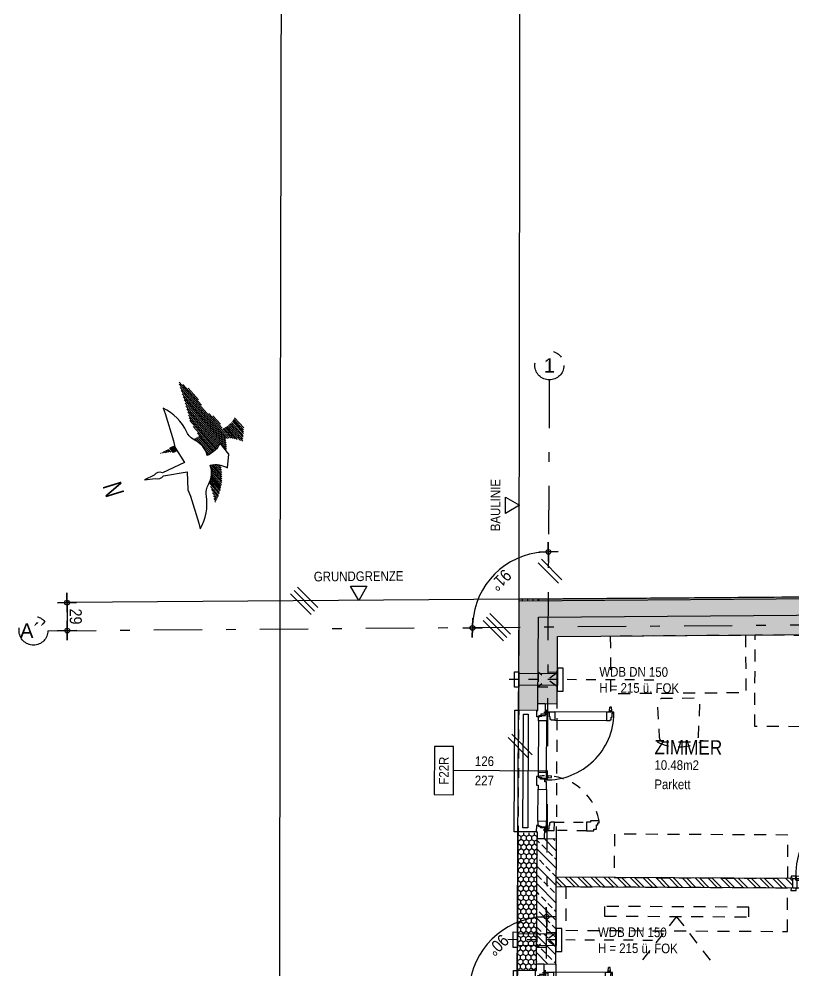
# Model space of a CAD drawing. Header units: millimetres. Extents: x 2821 to 2886, y 1688 to 1792.
# Drawn here: x 2821.52 to 2829.56, y 1757.99 to 1767.86 of the extents above; entities that cross this region are included whole.
import ezdxf
from ezdxf.enums import TextEntityAlignment as Align

# ---------------------------------------------------------------- set-up
doc = ezdxf.new("R2010")
doc.units = ezdxf.units.MM
doc.linetypes.add('HIDDEN2', pattern=[0.1875, 0.125, -0.0625])
doc.linetypes.add('STRICHPUNKT', pattern=[1, 0.5, -0.25, 0, -0.25])
doc.layers.add('00_HLP---------M0', color=6, linetype='Continuous', plot=False)
doc.layers.add('07_MOB-G00-L04-M0', color=6, linetype='HIDDEN2', plot=False)
for name, color, linetype in [('01-TXT---------M0', 1, 'Continuous'), ('01-TXT---------PP', 1, 'Continuous'), ('01-TXT-G00-L04-M0', 1, 'Continuous'), ('02-ANS-G00-L04-M0', 8, 'Continuous'), ('02-AXO-G00-L04-M0', 8, 'STRICHPUNKT'), ('02-DIM-G00-L04-ACHSEN', 8, 'Continuous'), ('02-DIM-G00-L04-BEHÖRDE', 20, 'Continuous'), ('02-DIM-G00-L04-ROHBAU', 8, 'Continuous'), ('02-FIL-G00-L04-LILA', 223, 'Continuous'), ('02-FIL-G00-L04-ORANGE', 40, 'Continuous'), ('02-FIL-G00-L04-STB', 8, 'Continuous'), ('02-HID---------M0', 8, 'HIDDEN2'), ('02-HID-G00-L04-M0', 8, 'HIDDEN2'), ('02-TWA---------M0', 4, 'Continuous'), ('02-TWA-G00-L04-M0', 4, 'Continuous'), ('02-TWB-G00-L04-M0', 5, 'Continuous'), ('02-WDA---------M0', 8, 'Continuous'), ('02-WDA-G00-L04-M0', 8, 'Continuous'), ('02-ZWA---------M0', 2, 'Continuous'), ('02-ZWA-G00-L04-M0', 2, 'Continuous'), ('04-HLP---------M0', 8, 'HIDDEN2'), ('04-STO---------M0', 1, 'Continuous'), ('04-SYM---------EP', 8, 'Continuous'), ('04-SYM-G00-L04-EP', 8, 'Continuous'), ('04-TXT---------EP', 8, 'Continuous'), ('04-TXT-G00-L04-M0', 8, 'Continuous'), ('04-TXT-G00-L04-POS', 8, 'Continuous'), ('05-STO--------M0', 1, 'Continuous'), ('05-SYM---------M0', 8, 'Continuous'), ('05-SYM--------M0', 8, 'Continuous'), ('05-SYM-G00-L04-M0', 8, 'Continuous'), ('05-TXT---------PP', 8, 'Continuous'), ('07-SAN---------M0', 8, 'Continuous'), ('07-SAN-G00-L04-M0', 8, 'Continuous'), ('09-SYM-G00-L04-GEHSTEIG', 8, 'Continuous'), ('09-VER-G00-L04-GRUNDSTÜCKSGRENZE', 161, 'Continuous')]:
    doc.layers.add(name, color=color, linetype=linetype)
doc.styles.add('ARIAL', font='arial.ttf', dxfattribs={"width": 0.85})
doc.styles.add('NORM7', font='norm.shx', dxfattribs={"width": 0.65})
doc.styles.get("Standard").update_dxf_attribs({"font": 'arial.ttf'})
doc.dimstyles.new('pp chromy&schneider', dxfattribs={"dimscale": 0.005, "dimtxt": 25, "dimasz": 10, "dimexe": 0, "dimexo": 0, "dimgap": 5, "dimtad": 1, "dimdec": 1, "dimlfac": 100, "dimrnd": 0.1, "dimzin": 9, "dimdsep": 46, "dimtxsty": 'ARIAL', "dimblk": 'c&s kote', "dimcen": 0, "dimse1": 1, "dimse2": 1, "dimclrd": 8, "dimclrt": 8, "dimadec": 0, "dimazin": 0, "dimtfac": 0.75, "dimtdec": 1, "dimtix": 1, "dimtmove": 2, "dimatfit": 0, "dimldrblk": 'NONE', "dimfxl": 1, "dimtolj": 1, "dimlwd": -1, "dimarcsym": 0})
pattern_1 = [(89.70755, (2799.24015, 1705.959677), (-0.027252854, 0.047764726), [0.03175, -0.0635]), (209.70755, (2799.24015, 1705.959677), (-0.027739039, -0.047484027), [0.03175, -0.0635]), (149.70755, (2799.24015, 1705.959677), (-0.054991893, 0.000280699), [-0.0635, 0.03175])]
pattern_2 = [(134.70755, (2799.24015, 1705.95968), (-0.09025976, -0.08934302), []), (134.70755, (2799.24061, 1706.04948), (-0.09025976, -0.08934302), [0.0635, -0.03175])]

# ---------------------------------------------------------------- blocks, each defined once
blk = doc.blocks.new('01-SQM')
at = {"layer": '01-TXT---------M0', "color": 1, "style": 'ARIAL', "width": 0.85}
blk.add_attdef('ROOM', (0, 0), '', height=0.15, dxfattribs=at)
blk.add_attdef('AREA', text='', height=0.1, dxfattribs=at).set_placement((0, -0.06), align=Align.TOP_LEFT)
at = {"layer": '01-TXT---------PP', "color": 1, "style": 'ARIAL', "width": 0.85}
blk.add_attdef('NR', text='', height=0.15, dxfattribs=at).set_placement((-0.1173, 0), align=Align.RIGHT)
blk.add_attdef('FLOOR', text='', height=0.1, dxfattribs=at).set_placement((0, -0.26), align=Align.TOP_LEFT)
blk = doc.blocks.new('TÜR-80_10er-WAND')
at = {"layer": '00_HLP---------M0'}
blk.add_lwpolyline([(0.4115, -0.025), (-0.4115, -0.025), (-0.4115, -0.025), (-0.4115, 0.017), (0.4115, 0.017)], close=True, dxfattribs=at)
for points in [[(0.4, 0.017), (-0.4, 0.017)], [(-0.375, 0.017), (-0.375, 0.027), (-0.32, 0.027), (-0.32, 0.017)], [(-0.3575, 0.027), (-0.3575, 0.083), (-0.2225, 0.083)], [(-0.3375, 0.027), (-0.3375, 0.063), (-0.2225, 0.063)], [(-0.2225, 0.063), (-0.2225, 0.083)], [(-0.375, -0.025), (-0.375, -0.035), (-0.32, -0.035), (-0.32, -0.025)], [(-0.3575, -0.035), (-0.3575, -0.091), (-0.2225, -0.091)], [(-0.3375, -0.035), (-0.3375, -0.071), (-0.2225, -0.071)], [(-0.2225, -0.071), (-0.2225, -0.091)]]:
    blk.add_lwpolyline(points, dxfattribs=at)
at = {"layer": '02-HID---------M0', "ltscale": 0.5}
for points in [[(0.445, 0.1), (-0.445, 0.1)], [(-0.445, 0), (0.445, 0)]]:
    blk.add_lwpolyline(points, dxfattribs=at)
at = {"layer": '02-ZWA---------M0'}
for points in [[(-0.445, 0.1), (-0.445, 0)], [(0.445, 0.1), (0.445, 0)]]:
    blk.add_lwpolyline(points, dxfattribs=at)
at = {"layer": '05-STO--------M0'}
for points in [[(-0.465, 0.1), (-0.465, 0.125), (-0.41, 0.125), (-0.41, 0.1), (-0.4, 0.1), (-0.4, 0.017), (-0.415, 0.017), (-0.415, -0.025), (-0.465, -0.025), (-0.465, 0)], [(0.465, 0.1), (0.465, 0.125), (0.41, 0.125), (0.41, 0.1), (0.4, 0.1), (0.4, 0.017), (0.415, 0.017), (0.415, -0.025), (0.465, -0.025), (0.465, 0)]]:
    blk.add_lwpolyline(points, dxfattribs=at)
at = {"layer": '05-SYM---------M0'}
for points in [[(0.352, -0.8085), (0.296, -0.8085), (0.296, -0.6735)], [(0.316, -0.6735), (0.296, -0.6735)], [(0.352, -0.7885), (0.316, -0.7885), (0.316, -0.6735)], [(0.414, -0.8085), (0.47, -0.8085), (0.47, -0.6735)], [(0.414, -0.7885), (0.45, -0.7885), (0.45, -0.6735)], [(0.45, -0.6735), (0.47, -0.6735)], [(0.362, -0.826), (0.352, -0.826), (0.352, -0.771), (0.362, -0.771)], [(0.404, -0.826), (0.414, -0.826), (0.414, -0.771), (0.404, -0.771)]]:
    blk.add_lwpolyline(points, dxfattribs=at)
at = {"layer": '05-SYM--------M0'}
blk.add_lwpolyline([(0.404, -0.0395), (0.404, -0.8625), (0.404, -0.8625), (0.362, -0.8625), (0.362, -0.0395)], close=True, dxfattribs=at)
for points in [[(0.41, -0.036), (0.42, -0.036)], [(0.415, -0.031), (0.415, -0.041)]]:
    blk.add_lwpolyline(points, dxfattribs=at)
blk.add_circle((0.415, -0.036), 0.01, dxfattribs=at)
blk.add_arc((0.415, -0.036), 0.8282, 176.33088, 266.33088, dxfattribs=at)
blk = doc.blocks.new('FENSTER_140')
at = {"layer": '02-WDA---------M0'}
for points in [[(0.07, -0.2), (0.07, -0.4)], [(1.33, -0.2), (1.33, -0.4)]]:
    blk.add_lwpolyline(points, dxfattribs=at)
at = {"layer": '04-HLP---------M0', "linetype": 'Continuous'}
for p, q in [((0.0317, 0.5598), (0.0317, 0.5482)), ((0.0317, 0.554), (0.0317, 0.5496)), ((0.0717, 0.566), (0.0335, 0.5617)), ((0.0717, 0.542), (0.0335, 0.5462)), ((0.0717, 0.554), (0.0717, 0.566)), ((0.0717, 0.566), (0.0717, 0.542)), ((0.0717, 0.554), (0.0717, 0.542)), ((0.0837, 0.568), (0.0737, 0.568)), ((0.0837, 0.54), (0.0737, 0.54)), ((0.7427, -0.107), (0.7427, -0.097)), ((0.7447, -0.095), (0.749, -0.0568)), ((0.7687, -0.095), (0.7447, -0.095)), ((0.7567, -0.095), (0.7447, -0.095)), ((0.7625, -0.055), (0.751, -0.055)), ((0.7567, -0.055), (0.7523, -0.055)), ((0.7567, -0.095), (0.7687, -0.095)), ((0.7687, -0.095), (0.7645, -0.0568)), ((0.7707, -0.107), (0.7707, -0.097))]:
    blk.add_line(p, q, dxfattribs=at)
for points in [[(0.0968, 0.5891), (0.0837, 0.5891), (0.0837, 0.5121), (0.172, 0.5121), (0.172, 0.5511), (0.1633, 0.5511), (0.1633, 0.5611), (0.1377, 0.5611), (0.1377, 0.5691), (0.0968, 0.5691)], [(0.0968, -0.1007), (0.0837, -0.1007), (0.0837, -0.0237), (0.172, -0.0237), (0.172, -0.0628), (0.1633, -0.0628), (0.1633, -0.0727), (0.1377, -0.0727), (0.1377, -0.0807), (0.0968, -0.0807)]]:
    blk.add_lwpolyline(points, close=True, dxfattribs=at)
for points in [[(0.0837, 0.5121), (0.0837, -0.0237)], [(0.172, -0.0237), (0.172, 0.5121)]]:
    blk.add_lwpolyline(points, dxfattribs=at)
at = {"layer": '04-HLP---------M0', "linetype": 'HIDDEN2', "ltscale": 0.4}
for points in [[(1.3163, 0.3855), (1.2993, 0.3855), (1.2993, 0.4135), (1.2543, 0.4135), (1.2543, 0.4285), (1.2343, 0.4285), (1.2343, 0.4404), (1.2128, 0.4404), (1.2128, 0.3506), (1.228, 0.3506), (1.228, 0.3085), (1.3163, 0.3085)], [(1.3032, -0.1007), (1.3163, -0.1007), (1.3163, -0.0237), (1.228, -0.0237), (1.228, -0.0628), (1.2367, -0.0628), (1.2367, -0.0727), (1.2623, -0.0727), (1.2623, -0.0807), (1.3032, -0.0807)]]:
    blk.add_lwpolyline(points, close=True, dxfattribs=at)
for points in [[(1.228, -0.0237), (1.228, 0.3085)], [(1.3163, 0.3085), (1.3163, -0.0237)]]:
    blk.add_lwpolyline(points, dxfattribs=at)
at = {"layer": '04-HLP---------M0'}
for points in [[(0.0897, -0.138), (0.0897, -0.088)], [(1.3103, -0.138), (1.3103, -0.088)], [(0.0647, -0.113), (0.1147, -0.113)], [(1.3353, -0.113), (1.2853, -0.113)]]:
    blk.add_lwpolyline(points, dxfattribs=at)
for centre in [(0.0897, -0.113), (1.3103, -0.113)]:
    blk.add_circle(centre, 0.00474, dxfattribs=at)
at = {"layer": '04-HLP---------M0', "linetype": 'Continuous'}
for centre, radius, start, end in [((0.0337, 0.5598), 0.002, 96.34019, 180), ((0.0337, 0.5482), 0.002, 180, 263.65981), ((0.0737, 0.566), 0.002, 90, 180), ((0.0737, 0.542), 0.002, 180, 270), ((0.0897, -0.113), 0.7021, 359.42303, 89.42359), ((0.7447, -0.097), 0.002, 90, 180), ((0.751, -0.057), 0.002, 90, 173.65981), ((0.7625, -0.057), 0.002, 6.34019, 90), ((0.7687, -0.097), 0.002, 0, 90)]:
    blk.add_arc(centre, radius, start, end, dxfattribs=at)
at = {"layer": '04-HLP---------M0', "linetype": 'HIDDEN2', "ltscale": 0.4}
blk.add_arc((1.3103, -0.113), 0.5619, 99.99388, 189.99388, dxfattribs=at)
at = {"layer": '04-STO---------M0'}
for points in [[(0, -0.124), (0.11, -0.124), (0.11, -0.169), (0.125, -0.169), (0.125, -0.189), (0.1369, -0.189), (0.1369, -0.2105), (0.07, -0.2105), (0.07, -0.2), (0, -0.2)], [(0.102, -0.1201), (0.102, -0.107), (0.179, -0.107), (0.179, -0.1953), (0.14, -0.1953), (0.14, -0.1865), (0.13, -0.1865), (0.13, -0.161), (0.122, -0.161), (0.122, -0.1201)], [(0.7918, -0.1201), (0.7918, -0.107), (0.7148, -0.107), (0.7148, -0.1953), (0.7538, -0.1953), (0.7538, -0.1865), (0.7638, -0.1865), (0.7638, -0.161), (0.7718, -0.161), (0.7718, -0.1201)], [(0.8118, -0.107), (0.8118, -0.124), (0.7838, -0.124), (0.7838, -0.169), (0.7688, -0.169), (0.7688, -0.189), (0.7569, -0.189), (0.7569, -0.2105), (0.8467, -0.2105), (0.8467, -0.1953), (0.8888, -0.1953), (0.8888, -0.107)], [(1.298, -0.1201), (1.298, -0.107), (1.221, -0.107), (1.221, -0.1953), (1.26, -0.1953), (1.26, -0.1865), (1.27, -0.1865), (1.27, -0.161), (1.278, -0.161), (1.278, -0.1201)], [(1.4, -0.124), (1.29, -0.124), (1.29, -0.169), (1.275, -0.169), (1.275, -0.189), (1.2631, -0.189), (1.2631, -0.2105), (1.33, -0.2105), (1.33, -0.2), (1.4, -0.2)]]:
    blk.add_lwpolyline(points, close=True, dxfattribs=at)
at = {"layer": '04-SYM---------EP'}
for points in [[(0.7148, -0.107), (0.179, -0.107)], [(0.179, -0.1953), (0.7148, -0.1953)], [(0.8888, -0.107), (1.221, -0.107)], [(1.221, -0.1953), (0.8888, -0.1953)]]:
    blk.add_lwpolyline(points, dxfattribs=at)
blk = doc.blocks.new('04-TXT')
blk.add_line((0, 0), (0.9529, 0))
at = {"layer": '04-TXT---------EP', "color": 8, "style": 'ARIAL', "width": 0.85}
blk.add_attdef('WIDTH', text='', height=0.1, dxfattribs=at).set_placement((0.6322, 0.05), align=Align.CENTER)
blk.add_attdef('HEIGHT', text='', height=0.1, dxfattribs=at).set_placement((0.6322, -0.05), align=Align.TOP_CENTER)
blk = doc.blocks.new('möbel_schreibtisch')
at = {"flags": 128}
blk.add_lwpolyline([(0, -0.1), (-0.6, -0.1), (-0.6, 1.3), (0, 1.3)], close=True, dxfattribs=at)
blk.add_lwpolyline([(-1.056, 0.8021, 0.39805), (-1.1032, 0.7521), (-1.1032, 0.4467, 0.39805), (-1.056, 0.3968), (-0.706, 0.3774, 0.430564), (-0.6532, 0.4273), (-0.6532, 0.7716, 0.430564), (-0.706, 0.8215)], format="xyb", close=True, dxfattribs=at)
blk.add_arc((-0.6532, 0.5994), 0.5031, 153.43495, 206.56505)
blk = doc.blocks.new('BETT_90')
blk.add_lwpolyline([(0, 0.95), (-0.35, 0.95), (-0.35, 1.3), (0, 1.3)], close=True)
at = {"flags": 128}
blk.add_lwpolyline([(-2.1, 0.95), (-2.1, 0), (0, 0), (0, 0.95)], close=True, dxfattribs=at)
for points in [[(-0.5, 0.85), (-0.5, 0.1)], [(-0.4, 0.775), (-0.15, 0.775), (-0.15, 0.175), (-0.4, 0.175)]]:
    blk.add_lwpolyline(points)
blk = doc.blocks.new('01-HK3')
blk.add_lwpolyline([(0, 0), (0.0423, 0.0732), (-0.0423, 0.0732)], close=True)
at = {"color": 0, "style": 'ARIAL', "width": 0.85}
blk.add_attdef('HEIGHT', text='', height=0.05, dxfattribs=at).set_placement((0, 0.35), align=Align.TOP_CENTER)
blk = doc.blocks.new('WANDLÜFER')
at = {"layer": '02-TWA---------M0', "linetype": 'HIDDEN2', "ltscale": 0.75}
for points in [[(0.075, 0), (0.075, -0.2), (-0.075, -0.2), (-0.075, 0), (0.075, 0)], [(-0.075, 0), (0.075, -0.2)], [(0.075, 0), (-0.075, -0.2)]]:
    blk.add_lwpolyline(points, dxfattribs=at)
at = {"layer": '07-SAN---------M0', "linetype": 'STRICHPUNKT', "ltscale": 0.1}
blk.add_lwpolyline([(0, 1), (0, -0.53)], dxfattribs=at)
at = {"layer": '07-SAN---------M0'}
for points in [[(0, 0), (-0.12, 0), (-0.12, 0.06), (0.12, 0.06), (0.12, 0)], [(0.08, -0.4), (-0.08, -0.4), (-0.08, -0.445), (0.08, -0.445)]]:
    blk.add_lwpolyline(points, close=True, dxfattribs=at)
for points in [[(-0.06, 0), (-0.06, -0.4)], [(0.06, 0), (0.06, -0.4)]]:
    blk.add_lwpolyline(points, dxfattribs=at)
blk = doc.blocks.new('c&s kote')
at = {"color": 8}
for p, q in [((0, -2), (0, 2)), ((0, 2), (0, -2)), ((-2, 0), (2, 0)), ((2, 0), (-2, 0))]:
    blk.add_line(p, q, dxfattribs=at)
blk.add_circle((0, 0), 0.5, dxfattribs=at)
blk = doc.blocks.new('*D1162')
at = {"layer": '02-DIM-G00-L04-ROHBAU', "color": 8, "transparency": 16777216}
blk.add_arc((2826.9236, 1744.0855), 1.076, 182.67717, 267.04484, dxfattribs=at)
at = {"layer": 'Defpoints', "color": 0, "transparency": 16777216}
for p in [(2827.0259, 1764.1186), (2821.735, 1744.0842), (2839.3238, 1744.0886), (2825.991, 1743.5489), (2826.9115, 1741.7189)]:
    blk.add_point(p, dxfattribs=at)
at = {"layer": '02-DIM-G00-L04-ROHBAU', "color": 8, "transparency": 16777216, "xscale": 0.05, "yscale": 0.05, "zscale": 0.05}
for p, rotation in [((2825.8476, 1744.0852), 91.34581227795306), ((2826.9181, 1743.0095), 358.376192247876)]:
    blk.add_blockref('c&s kote', p, dxfattribs=dict(at, rotation=rotation))
at = {"layer": '02-DIM-G00-L04-ROHBAU', "color": 8, "transparency": 16777216, "insert": (2826.2239, 1743.3891), "char_height": 0.125, "attachment_point": 5, "rotation": 314.861, "style": 'ARIAL'}
blk.add_mtext('\\A1;90°', dxfattribs=at)
blk = doc.blocks.new('_None')
blk = doc.blocks.new('*D1169')
at = {"layer": '02-DIM-G00-L04-ACHSEN', "color": 0, "lineweight": -2, "transparency": 16777216}
blk.add_line((2826.7143, 1761.8452), (2822.0218, 1761.8088), dxfattribs=at)
at = {"layer": '02-DIM-G00-L04-ACHSEN', "color": 8, "transparency": 16777216}
blk.add_line((2822.0222, 1761.7588), (2822.0237, 1761.5688), dxfattribs=at)
at = {"layer": 'Defpoints', "color": 0, "transparency": 16777216}
for p in [(2826.7143, 1761.8452), (2822.0241, 1761.5188), (2826.7165, 1761.5552)]:
    blk.add_point(p, dxfattribs=at)
at = {"layer": '02-DIM-G00-L04-ACHSEN', "color": 8, "transparency": 16777216, "xscale": 0.05, "yscale": 0.05, "zscale": 0.05}
for p, rotation in [((2822.0218, 1761.8088), 90.4440093138082), ((2822.0241, 1761.5188), 270.4440093138082)]:
    blk.add_blockref('c&s kote', p, dxfattribs=dict(at, rotation=rotation))
at = {"layer": '02-DIM-G00-L04-ACHSEN', "color": 8, "transparency": 16777216, "insert": (2822.1118, 1761.6645), "char_height": 0.125, "attachment_point": 5, "rotation": 270.44401, "style": 'ARIAL'}
blk.add_mtext('\\A1;29', dxfattribs=at)
blk = doc.blocks.new('*X39')
at = {"color": 0}
for p, q in [((18.51, 8.999), (18.515, 9.005)), ((18.516, 8.97), (18.528, 8.982)), ((18.522, 8.94), (18.54, 8.959)), ((18.527, 8.911), (18.553, 8.936)), ((18.533, 8.881), (18.566, 8.914)), ((18.536, 8.778), (18.606, 8.848)), ((18.539, 8.852), (18.578, 8.891)), ((18.539, 8.816), (18.591, 8.868)), ((18.542, 8.749), (18.626, 8.833)), ((18.554, 8.725), (18.642, 8.813)), ((18.569, 8.705), (18.654, 8.79)), ((18.653, 7.799), (19.461, 8.607)), ((18.655, 8.755), (18.661, 8.762)), ((18.688, 7.799), (19.517, 8.628)), ((18.725, 7.801), (19.573, 8.648)), ((18.767, 7.807), (19.629, 8.669)), ((18.814, 7.819), (19.685, 8.69)), ((18.848, 7.817), (19.741, 8.71)), ((18.854, 7.788), (19.803, 8.737)), ((18.858, 7.756), (19.838, 8.736)), ((19.436, 8.299), (19.802, 8.665)), ((18.618, 8.011), (19.038, 8.431)), ((18.637, 7.995), (19.145, 8.503)), ((18.656, 7.979), (19.192, 8.515)), ((18.677, 7.964), (19.24, 8.528)), ((18.699, 7.951), (19.293, 8.545)), ((18.721, 7.938), (19.349, 8.566)), ((18.745, 7.926), (19.405, 8.587)), ((19.535, 8.363), (19.738, 8.566)), ((18.553, 8.088), (18.832, 8.367)), ((18.568, 8.067), (18.845, 8.344)), ((18.583, 8.048), (18.857, 8.321)), ((18.6, 8.029), (18.917, 8.345)), ((18.742, 8.312), (18.82, 8.39)), ((18.785, 8.391), (18.808, 8.413)), ((18.526, 8.132), (18.55, 8.155)), ((18.539, 8.109), (18.629, 8.199)), ((19.037, 7.9), (19.293, 8.156)), ((19.107, 7.935), (19.256, 8.084)), ((17.667, 7.945), (17.679, 7.956)), ((17.691, 7.933), (17.73, 7.972)), ((17.716, 7.923), (17.782, 7.989)), ((17.741, 7.913), (17.838, 8.01)), ((17.767, 7.903), (17.894, 8.03)), ((17.794, 7.894), (17.95, 8.051)), ((17.821, 7.886), (18.006, 8.071)), ((17.849, 7.879), (18.041, 8.071)), ((17.877, 7.872), (18.069, 8.063)), ((17.907, 7.866), (18.097, 8.057)), ((17.937, 7.861), (18.128, 8.052)), ((17.968, 7.857), (18.161, 8.049)), ((18, 7.853), (18.196, 8.049)), ((18.033, 7.851), (18.234, 8.052)), ((18.068, 7.85), (18.276, 8.059)), ((18.103, 7.85), (18.325, 8.072)), ((18.14, 7.852), (18.35, 8.061)), ((18.179, 7.855), (18.355, 8.031)), ((18.219, 7.86), (18.358, 7.999)), ((18.262, 7.867), (18.359, 7.965)), ((18.304, 7.875), (18.358, 7.928)), ((18.342, 7.877), (18.352, 7.887)), ((18.82, 7.506), (19.097, 7.783)), ((18.829, 7.55), (19.08, 7.802)), ((18.845, 7.602), (19.064, 7.821)), ((18.854, 7.646), (19.05, 7.842)), ((18.854, 7.505), (19.114, 7.765)), ((18.858, 7.686), (19.036, 7.864)), ((18.859, 7.722), (19.023, 7.886)), ((18.889, 7.504), (19.133, 7.748)), ((18.923, 7.503), (19.152, 7.732)), ((18.957, 7.502), (19.173, 7.717)), ((18.992, 7.501), (19.194, 7.703)), ((19.026, 7.5), (19.216, 7.69)), ((19.061, 7.499), (19.24, 7.679))]:
    blk.add_line(p, q, dxfattribs=at)
blk = doc.blocks.new('nordente')
blk.add_line((-0.464, -0.529), (-0.461, -0.54))
blk.add_lwpolyline([(0.89, 0.003), (0.671, 0.036, 0.372109), (0.492, 0.036), (-0.006, 0.104), (0.091, 0.466), (0.077, 0.605), (0.077, 1.193), (0.084, 1.315, 0.167923), (-0.239, 0.696, -0.165355), (-0.351, 0.48, 0.21005), (-0.504, 0.107, -0.179114), (-0.831, 0.271), (-0.938, 0.003), (-0.831, -0.265, -0.179114), (-0.504, -0.102, 0.21005), (-0.351, -0.474, -0.165355), (-0.239, -0.69, 0.167923), (0.084, -1.309), (0.077, -1.188), (0.077, -0.599), (0.091, -0.46), (-0.006, -0.098), (0.492, -0.031, 0.372109), (0.671, -0.031)], format="xyb", close=True)
at = {"xscale": 1.124999999999997, "yscale": 1.124999999999997, "zscale": 1.124999999999997, "rotation": 249.7859252661306}
blk.add_blockref('*X39', (-1.902, 22.615), dxfattribs=at)
at = {"style": 'NORM7', "width": 0.75}
blk.add_text('N', height=0.394, rotation=270, dxfattribs=at).set_placement((1.368, 0.003), align=Align.CENTER)
blk = doc.blocks.new('türachse&qualität')
at = {"layer": '05-SYM---------M0'}
blk.add_line((-0.4, 0), (-0.4, 0), dxfattribs=at)
at = {"layer": '05-TXT---------PP'}
blk.add_lwpolyline([(-0.5, -0.25), (-0.5, 0.25), (-0.7, 0.25), (-0.7, -0.25)], close=True, dxfattribs=at)
at = {"layer": '05-TXT---------PP', "color": 8, "style": 'ARIAL', "text_generation_flag": 6, "width": 0.85}
blk.add_attdef('POS.NR.', text='', height=0.1, rotation=270, dxfattribs=at).set_placement((-0.6529, -0.0112), align=Align.TOP_CENTER)
blk = doc.blocks.new('*D1894')
at = {"layer": '02-DIM-G00-L04-ROHBAU', "color": 8, "transparency": 16777216}
blk.add_arc((2827.0128, 1761.5517), 0.7832, 93.36617, 176.7214, dxfattribs=at)
at = {"layer": 'Defpoints', "color": 0, "transparency": 16777216}
for p in [(2827.0259, 1764.1186), (2826.622, 1762.2304), (2844.8436, 1761.67), (2821.824, 1761.5173), (2826.9115, 1741.7189)]:
    blk.add_point(p, dxfattribs=at)
at = {"layer": '02-DIM-G00-L04-ROHBAU', "color": 8, "transparency": 16777216, "xscale": 0.05, "yscale": 0.05, "zscale": 0.05}
for p, rotation in [((2827.0168, 1762.3348), 1.53686145142031), ((2826.2296, 1761.5465), 268.5507148004654)]:
    blk.add_blockref('c&s kote', p, dxfattribs=dict(at, rotation=rotation))
at = {"layer": '02-DIM-G00-L04-ROHBAU', "color": 8, "transparency": 16777216, "insert": (2826.5214, 1762.0423), "char_height": 0.125, "attachment_point": 5, "rotation": 225.04379, "style": 'ARIAL'}
blk.add_mtext('\\A1;91°', dxfattribs=at)
blk = doc.blocks.new('*D1895')
at = {"layer": '02-DIM-G00-L04-ROHBAU', "color": 8, "transparency": 16777216}
blk.add_arc((2826.9934, 1757.7511), 0.7995, 93.29149, 176.12361, dxfattribs=at)
at = {"layer": 'Defpoints', "color": 0, "transparency": 16777216}
for p in [(2827.0259, 1764.1186), (2826.5972, 1758.4455), (2821.8049, 1757.7776), (2844.8231, 1757.6601), (2826.9115, 1741.7189)]:
    blk.add_point(p, dxfattribs=at)
at = {"layer": '02-DIM-G00-L04-ROHBAU', "color": 8, "transparency": 16777216, "xscale": 0.05, "yscale": 0.05, "zscale": 0.05}
for p, rotation in [((2826.9974, 1758.5506), 1.499517257516312), ((2826.1939, 1757.7552), 267.9155813782047)]:
    blk.add_blockref('c&s kote', p, dxfattribs=dict(at, rotation=rotation))
at = {"layer": '02-DIM-G00-L04-ROHBAU', "color": 8, "transparency": 16777216, "insert": (2826.4934, 1758.2562), "char_height": 0.125, "attachment_point": 5, "rotation": 224.70755, "style": 'ARIAL'}
blk.add_mtext('\\A1;90°', dxfattribs=at)

msp = doc.modelspace()

# ---------------------------------------------------------------- hatches: boundary and pattern name
at = {"layer": '02-FIL-G00-L04-LILA'}
h = msp.add_hatch(dxfattribs=at)
h.set_pattern_fill('HONEY', color=256, scale=0.01, angle=197.04654, style=0)
h.set_pattern_definition(pattern_1)
h.paths.add_polyline_path([(2838.5139, 1761.7466), (2838.5089, 1760.7561), (2838.5085, 1760.6961), (2838.7085, 1760.695), (2838.7148, 1761.9182), (2826.7142, 1761.8252), (2826.7084, 1760.7026), (2826.9084, 1760.7016), (2826.9087, 1760.7616), (2826.9133, 1761.6567)])
h = msp.add_hatch(dxfattribs=at)
h.set_pattern_fill('HONEY', color=256, scale=0.01, angle=197.04654, style=0)
h.set_pattern_definition(pattern_1)
h.paths.add_polyline_path([(2838.5148, 1761.9166), (2838.5149, 1761.9366), (2826.9143, 1761.8467), (2826.9142, 1761.8267)])
h = msp.add_hatch(dxfattribs=at)
h.set_pattern_fill('HONEY', color=256, scale=0.01, angle=197.04654, style=0)
h.set_pattern_definition(pattern_1)
h.paths.add_polyline_path([(2826.7142, 1761.8252), (2826.7143, 1761.8452), (2826.9143, 1761.8467), (2826.9142, 1761.8267)])
h = msp.add_hatch(dxfattribs=at)
h.set_pattern_fill('HONEY', color=256, scale=0.01, angle=197.04654, style=0)
h.set_pattern_definition(pattern_1)
h.paths.add_polyline_path([(2826.9016, 1759.3616), (2826.9019, 1759.4216), (2826.7019, 1759.4226), (2826.6946, 1758.0026), (2826.8946, 1758.0016), (2826.895, 1758.0616)])
at = {"layer": '02-FIL-G00-L04-ORANGE'}
h = msp.add_hatch(dxfattribs=at)
h.set_pattern_fill('ANSI32', color=256, scale=0.01, angle=197.04654, style=0)
h.set_pattern_definition([(134.70755, (2799.24015, 1705.95968), (-0.06769482, -0.06700727), []), (134.70755, (2799.24038, 1706.00458), (-0.06769482, -0.06700727), [])])
h.paths.add_polyline_path([(2829.5545, 1758.948), (2827.0995, 1758.9606), (2827.099, 1758.8606), (2829.554, 1758.848)])
at = {"layer": '02-FIL-G00-L04-STB'}
h = msp.add_hatch(dxfattribs=at)
h.set_pattern_fill('ANSI33', color=256, scale=0.02, angle=197.04654, style=0)
h.set_pattern_definition(pattern_2)
h.paths.add_polyline_path([(2838.5139, 1761.7466), (2826.9133, 1761.6567), (2826.9087, 1760.7616), (2826.9887, 1760.7612), (2827.1087, 1760.7605), (2827.1123, 1761.4582), (2838.3129, 1761.545), (2838.3089, 1760.7571), (2838.5089, 1760.7561)])
h = msp.add_hatch(dxfattribs=at)
h.set_pattern_fill('ANSI33', color=256, scale=0.02, angle=197.04654, style=0)
h.set_pattern_definition(pattern_2)
h.paths.add_polyline_path([(2827.1016, 1759.3606), (2826.9016, 1759.3616), (2826.895, 1758.0616), (2826.9749, 1758.0612), (2827.0949, 1758.0606)])

# ---------------------------------------------------------------- linework, layer by layer
at = {"layer": '02-ANS-G00-L04-M0'}
for points in [[(2826.7019, 1759.4326), (2826.6619, 1759.4328), (2826.6684, 1760.6928), (2826.7084, 1760.6926)], [(2826.6882, 1756.7326), (2826.6482, 1756.7328), (2826.6546, 1757.9928), (2826.6946, 1757.9926)]]:
    msp.add_lwpolyline(points, dxfattribs=at)
msp.add_lwpolyline([(2826.8082, 1760.6521), (2826.8021, 1759.4721), (2826.7521, 1759.4724), (2826.7582, 1760.6523)], close=True, dxfattribs=at)
at = {"layer": '02-AXO-G00-L04-M0'}
for points in [[(2827.0259, 1764.1186), (2826.9115, 1741.7189)], [(2827.1212, 1762.01), (2826.9101, 1762.2232)], [(2827.1567, 1762.0451), (2826.9457, 1762.2583)], [(2824.5539, 1761.6865), (2824.3418, 1761.8986)], [(2824.5893, 1761.7218), (2824.3772, 1761.9339)], [(2824.6247, 1761.7572), (2824.4125, 1761.9693)], [(2821.824, 1761.5173), (2842.8436, 1761.6802)], [(2826.6224, 1761.4826), (2826.4102, 1761.6948)], [(2826.5517, 1761.4119), (2826.3395, 1761.6241)], [(2826.587, 1761.4473), (2826.3749, 1761.6594)], [(2826.8119, 1760.1961), (2826.6009, 1760.4093)], [(2826.8474, 1760.2313), (2826.6364, 1760.4445)]]:
    msp.add_lwpolyline(points, dxfattribs=at)
for centre in [(2827.0266, 1764.2686), (2821.674, 1761.518)]:
    msp.add_circle(centre, 0.15, dxfattribs=at)
at = {"layer": '02-HID-G00-L04-M0', "ltscale": 0.5}
for points in [[(2826.7084, 1760.6926), (2826.7019, 1759.4326)], [(2826.6946, 1757.9926), (2826.6882, 1756.7326)]]:
    msp.add_lwpolyline(points, dxfattribs=at)
at = {"layer": '02-HID-G00-L04-M0'}
for points in [[(2827.1016, 1759.3606), (2827.1087, 1760.7605)], [(2827.0949, 1758.0606), (2827.0878, 1756.6606)]]:
    msp.add_lwpolyline(points, dxfattribs=at)
at = {"layer": '02-TWA-G00-L04-M0'}
for points in [[(2826.9133, 1761.6567), (2838.5139, 1761.7466)], [(2826.9087, 1760.7616), (2826.9133, 1761.6567)], [(2827.1123, 1761.4582), (2838.3129, 1761.545)], [(2827.1087, 1760.7605), (2827.1123, 1761.4582)], [(2826.9087, 1760.7616), (2827.1087, 1760.7605)], [(2826.895, 1758.0616), (2826.9016, 1759.3616)], [(2826.9016, 1759.3616), (2827.1016, 1759.3606)], [(2827.0949, 1758.0606), (2827.1016, 1759.3606)], [(2826.895, 1758.0616), (2827.0949, 1758.0606)]]:
    msp.add_lwpolyline(points, dxfattribs=at)
at = {"layer": '02-TWB-G00-L04-M0'}
msp.add_lwpolyline([(2841.8184, 1782.5255), (2841.8396, 1780.1368), (2843.5071, 1780.1564), (2843.5315, 1777.2457), (2841.8735, 1777.2289), (2841.9154, 1772.6919), (2843.5733, 1772.7086), (2843.5389, 1765.9635), (2841.6962, 1765.9535), (2841.7094, 1761.96), (2826.7143, 1761.8452), (2826.7539, 1792.2569)], dxfattribs=at)
at = {"layer": '02-WDA-G00-L04-M0'}
for points in [[(2838.7148, 1761.9182), (2826.7142, 1761.8252)], [(2826.7084, 1760.6926), (2826.7142, 1761.8252)], [(2826.6946, 1757.9926), (2826.7019, 1759.4326)]]:
    msp.add_lwpolyline(points, dxfattribs=at)
msp.add_lwpolyline([(2826.7142, 1761.8252), (2826.7143, 1761.8452), (2826.9143, 1761.8467), (2826.9142, 1761.8267)], close=True, dxfattribs=at)
at = {"layer": '02-ZWA-G00-L04-M0'}
for points in [[(2829.5545, 1758.948), (2827.0995, 1758.9606)], [(2829.554, 1758.848), (2827.099, 1758.8606)]]:
    msp.add_lwpolyline(points, dxfattribs=at)
at = {"layer": '07_MOB-G00-L04-M0'}
for points in [[(2829.4995, 1758.9483), (2829.5018, 1759.3983), (2827.7018, 1759.4075), (2827.6995, 1758.9575)], [(2829.4995, 1758.9483), (2829.5018, 1759.3983), (2827.7018, 1759.4075), (2827.6995, 1758.9575)], [(2829.499, 1758.8483), (2827.199, 1758.8601), (2827.1967, 1758.4101), (2829.4967, 1758.3983)], [(2827.5975, 1758.558), (2829.0975, 1758.5504), (2829.098, 1758.6504), (2827.598, 1758.658)]]:
    msp.add_lwpolyline(points, close=True, dxfattribs=at)
msp.add_lwpolyline([(2828.6987, 1758.0988), (2828.3475, 1758.5542), (2827.9916, 1758.1025)], dxfattribs=at)
at = {"layer": '09-SYM-G00-L04-GEHSTEIG'}
msp.add_lwpolyline([(2824.1362, 1709.1313), (2824.188, 1725.0314), (2824.2185, 1743.8071), (2824.235, 1761.8328), (2824.2632, 1776.9269)], dxfattribs=at)
at = {"layer": '09-VER-G00-L04-GRUNDSTÜCKSGRENZE'}
msp.add_lwpolyline([(2881.2358, 1713.5408), (2870.0728, 1713.6681), (2853.5776, 1713.8715), (2853.67, 1743.8156), (2826.752, 1743.7645), (2826.622, 1743.7651), (2826.7045, 1759.9328), (2826.7143, 1761.8452), (2841.708, 1761.9614), (2864.0708, 1762.0169), (2863.9531, 1743.8344), (2864.0873, 1743.8353), (2881.2358, 1743.8679)], close=True, dxfattribs=at)

# ---------------------------------------------------------------- block references
at = {"layer": '01-TXT-G00-L04-M0', "rotation": 359.7075493156493}
msp.add_blockref('01-SQM', (2828.1176, 1760.2349), dxfattribs=at).add_auto_attribs({'ROOM': 'ZIMMER', 'AREA': '10.48m2', 'FLOOR': 'Parkett'})
at = {"layer": '02-ANS-G00-L04-M0', "xscale": 0.5000000000174988, "yscale": 0.5000000000174988, "zscale": 0.5, "rotation": 197.0465412750383}
msp.add_blockref('nordente', (2823.2517, 1763.2135), dxfattribs=at)
at = {"layer": '02-DIM-G00-L04-ACHSEN'}
ref = msp.add_blockref('01-HK3', (2825.0496, 1761.8323), dxfattribs=dict(at, xscale=-2.000000000024934, yscale=2.000000000014343, zscale=2, rotation=0.4440093049581951))
ref.add_attrib('HEIGHT', 'GRUNDGRENZE', dxfattribs={"layer": '0', "color": 0, "extrusion": (0, 0, -1), "height": 0.1, "rotation": 359.55599, "style": 'ARIAL', "text_generation_flag": 2, "width": 0.85}).set_placement((-2825.0472, 1762.1323), align=Align.TOP_CENTER)
at = {"layer": '02-DIM-G00-L04-BEHÖRDE'}
ref = msp.add_blockref('01-HK3', (2826.7174, 1762.8188), dxfattribs=dict(at, xscale=-2.000000000017036, yscale=2.000000000014343, zscale=2, rotation=89.70754930480835))
ref.add_attrib('HEIGHT', 'BAULINIE', dxfattribs={"layer": '0', "color": 0, "extrusion": (0, 0, -1), "height": 0.1, "rotation": 270.29245, "style": 'ARIAL', "text_generation_flag": 2, "width": 0.85}).set_placement((-2826.4174, 1762.8203), align=Align.TOP_CENTER)
at = {"layer": '04-SYM-G00-L04-EP', "rotation": 269.7075492998038}
for p in [(2827.1087, 1760.7605), (2827.0949, 1758.0606)]:
    msp.add_blockref('FENSTER_140', p, dxfattribs=at)
at = {"layer": '04-TXT-G00-L04-M0'}
ref = msp.add_blockref('04-TXT', (2826.9852, 1760.0612), dxfattribs=dict(at, xscale=-1, rotation=359.7075493223193))
ref.add_attrib('WIDTH', '126', dxfattribs={"layer": '04-TXT---------EP', "color": 8, "extrusion": (0, 0, -1), "height": 0.1, "rotation": 0.29245, "style": 'ARIAL', "text_generation_flag": 2, "width": 0.85}).set_placement((-2826.3533, 1760.1144), align=Align.CENTER)
ref.add_attrib('HEIGHT', '227', dxfattribs={"layer": '04-TXT---------EP', "color": 8, "extrusion": (0, 0, -1), "height": 0.1, "rotation": 0.29245, "style": 'ARIAL', "text_generation_flag": 2, "width": 0.85}).set_placement((-2826.3527, 1760.0144), align=Align.TOP_CENTER)
at = {"layer": '04-TXT-G00-L04-POS'}
ref = msp.add_blockref('türachse&qualität', (2826.5322, 1760.0635), dxfattribs=dict(at, rotation=359.7075326368223))
ref.add_attrib('POS.NR.', 'F22R', dxfattribs={"layer": '05-TXT---------PP', "color": 8, "height": 0.1, "rotation": 269.70753, "style": 'ARIAL', "text_generation_flag": 6, "width": 0.85}).set_placement((2825.9322, 1760.0665), align=Align.MIDDLE_CENTER)
at = {"layer": '05-SYM-G00-L04-M0', "xscale": -1, "rotation": 179.707549494906}
msp.add_blockref('TÜR-80_10er-WAND', (2829.9995, 1758.9458), dxfattribs=at)
at = {"layer": '07-SAN-G00-L04-M0', "xscale": -1, "rotation": 269.7075493064738}
for p in [(2827.11, 1761.0105), (2827.0962, 1758.3106)]:
    msp.add_blockref('WANDLÜFER', p, dxfattribs=at)
at = {"layer": '07_MOB-G00-L04-M0', "rotation": 90.41945957100606}
msp.add_blockref('möbel_schreibtisch', (2828.9619, 1761.4726), dxfattribs=at)
at = {"layer": '07_MOB-G00-L04-M0', "xscale": -1, "rotation": 179.7320991226694}
msp.add_blockref('BETT_90', (2831.2624, 1761.4643), dxfattribs=at)

# ---------------------------------------------------------------- texts
at = {"layer": '02-AXO-G00-L04-M0', "char_height": 0.15, "width": 0.2467, "attachment_point": 5, "rotation": 359.7075}
for s, insert in [('{\\fArial|b0|i0|c0|p34;1}', (2827.0266, 1764.2686)), ('{\\fArial|b0|i0|c0|p34;A´´}', (2821.674, 1761.518))]:
    msp.add_mtext(s, dxfattribs=dict(at, insert=insert))
at = {"layer": '07-SAN-G00-L04-M0', "char_height": 0.1, "width": 1.538, "attachment_point": 4, "rotation": 359.70755, "style": 'ARIAL'}
for insert in [(2827.545, 1761.0083), (2827.5312, 1758.3084)]:
    msp.add_mtext('WDB DN 150\\PH = 215 ü. FOK', dxfattribs=dict(at, insert=insert))

# ---------------------------------------------------------------- dimensions: what is measured, and where the dimension line sits
at = {"layer": '02-DIM-G00-L04-ACHSEN'}
dim = msp.add_aligned_dim(p1=(2826.7143, 1761.8452), p2=(2826.7165, 1761.5552), distance=-4.6926, dimstyle='pp chromy&schneider', override={"dimzin": 8, "dimse1": 0}, dxfattribs=at)
dim.commit()
dim.dimension.update_dxf_attribs({"geometry": '*D1169', "text_midpoint": (2822.1118, 1761.6645)})
at = {"layer": '02-DIM-G00-L04-ROHBAU'}
for base, line1, line2, picture, middle in [((2825.991, 1743.5489), ((2827.0259, 1764.1186), (2826.9115, 1741.7189)), ((2821.735, 1744.0842), (2839.3238, 1744.0886)), '*D1162', (2826.2239, 1743.3891)), ((2826.5972, 1758.4455), ((2844.8231, 1757.6601), (2821.8049, 1757.7776)), ((2827.0259, 1764.1186), (2826.9115, 1741.7189)), '*D1895', (2826.4934, 1758.2562)), ((2826.622, 1762.2304), ((2821.824, 1761.5173), (2844.8436, 1761.67)), ((2827.0259, 1764.1186), (2826.9115, 1741.7189)), '*D1894', (2826.5214, 1762.0423))]:
    dim = msp.add_angular_dim_2l(base=base, line1=line1, line2=line2, dimstyle='pp chromy&schneider', override={"dimzin": 8}, dxfattribs=at)
    dim.commit()
    dim.dimension.update_dxf_attribs({"geometry": picture, "text_midpoint": middle})

doc.saveas('drawing.dxf')
